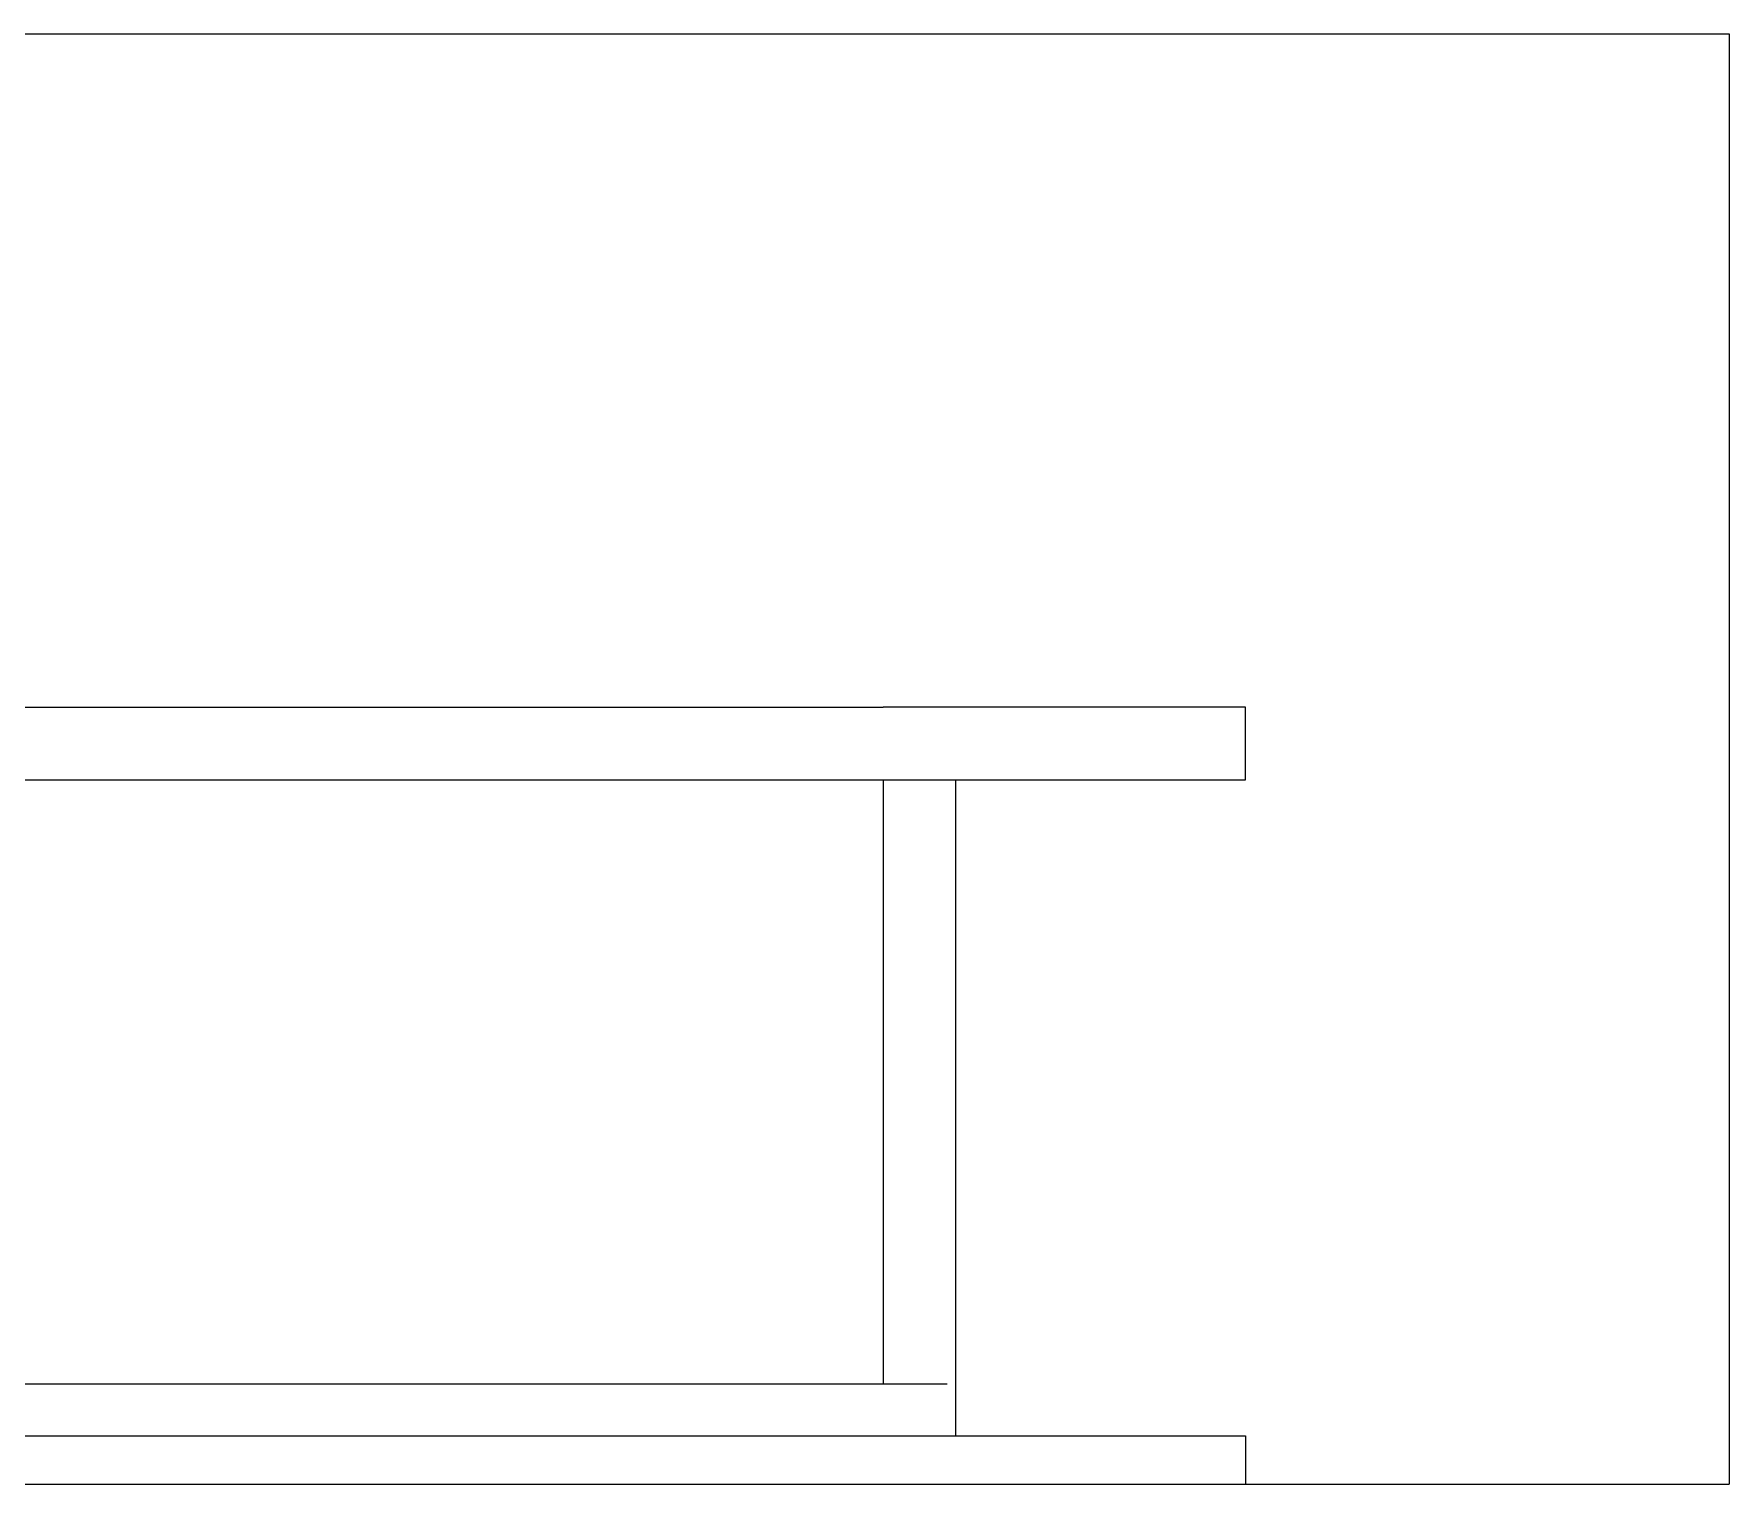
# Model space of a CAD drawing. Header units: centimetres. Extents: x -3096 to 17897, y -3131 to 15798.
# Drawn here: x 13422 to 14123, y 912 to 1512 of the extents above; entities that cross this region are included whole.
import ezdxf

# ---------------------------------------------------------------- set-up
doc = ezdxf.new("R2010")
doc.units = ezdxf.units.CM

msp = doc.modelspace()

# ---------------------------------------------------------------- linework, layer by layer
for p, q in [((12123.33, 1512.39), (14123.33, 1512.39)), ((14123.33, 1512.39), (14123.33, 912.39)), ((12473.33, 1233.81), (13773.33, 1233.81)), ((13923.33, 1233.81), (13773.33, 1233.81)), ((13923.33, 1203.81), (13923.33, 1233.81)), ((12323.33, 1203.81), (13773.33, 1203.81)), ((13773.33, 1203.81), (13923.33, 1203.81)), ((13773.33, 1203.81), (13773.33, 953.81)), ((13803.33, 1203.81), (13803.33, 953.81)), ((12443.33, 953.81), (13799.82, 953.81)), ((13803.33, 953.81), (13803.33, 932.39)), ((12473.33, 932.39), (13773.33, 932.39)), ((13773.33, 932.39), (13923.33, 932.39)), ((13923.33, 932.39), (13923.33, 912.39)), ((12123.33, 912.39), (14123.33, 912.39))]:
    msp.add_line(p, q)

doc.saveas('drawing.dxf')
